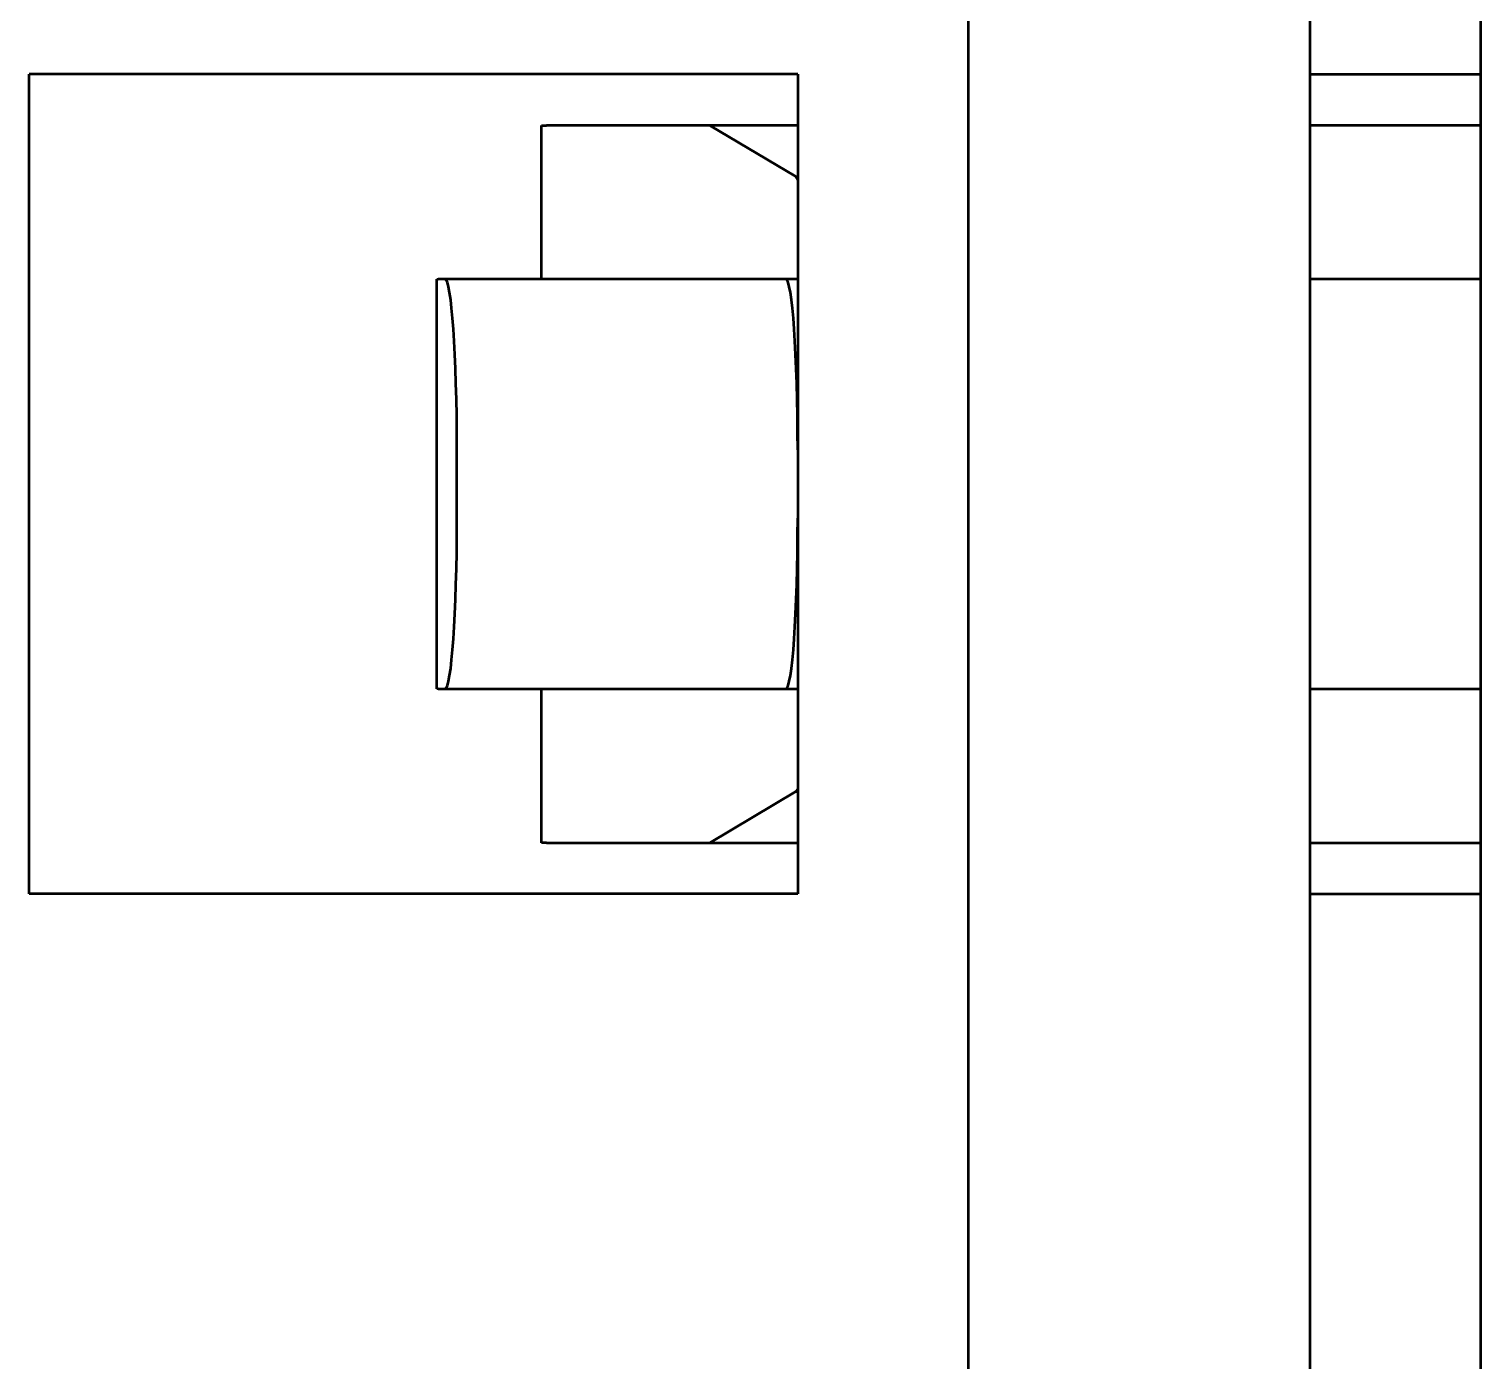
# Model space of a CAD drawing. Header units: millimetres. Extents: x 3100 to 5091, y 868 to 1900.
# Drawn here: x 3347.69 to 3348.54, y 1455.583 to 1456.363 of the extents above; entities that cross this region are included whole.
import ezdxf

# ---------------------------------------------------------------- set-up
doc = ezdxf.new("R2010")
doc.units = ezdxf.units.MM
doc.header["$LTSCALE"] = 1.8
doc.layers.add('외형선(ISO)', color=7, linetype='Continuous', lineweight=50)

msp = doc.modelspace()

# ---------------------------------------------------------------- linework, layer by layer
at = {"layer": '외형선(ISO)'}
for p, q in [((3348.24012, 1453.59645), (3348.24012, 1461.46953)), ((3348.44012, 1453.59645), (3348.44012, 1461.31946)), ((3348.54012, 1418.55458), (3348.54012, 1461.23833)), ((3348.14012, 1456.33645), (3347.69012, 1456.33645)), ((3347.69012, 1455.85645), (3347.69012, 1456.33645)), ((3348.14012, 1456.33645), (3348.14012, 1455.85645)), ((3348.44012, 1456.33645), (3348.54012, 1456.33645)), ((3347.99012, 1456.30645), (3347.9931, 1456.30645)), ((3347.99012, 1456.21645), (3347.99012, 1456.30645)), ((3348.0886, 1456.30645), (3347.9931, 1456.30645)), ((3348.0886, 1456.30645), (3348.13904, 1456.27645)), ((3348.14012, 1456.30645), (3348.0886, 1456.30645)), ((3348.53154, 1456.30645), (3348.44012, 1456.30645)), ((3348.54012, 1456.30645), (3348.53154, 1456.30645)), ((3348.13904, 1456.27645), (3348.14012, 1456.27463)), ((3348.13904, 1456.27645), (3348.14012, 1456.27645)), ((3347.92879, 1456.21645), (3347.92965, 1456.21645)), ((3347.92879, 1455.97645), (3347.92879, 1456.21645)), ((3347.93363, 1456.21645), (3347.92965, 1456.21645)), ((3348.13314, 1456.21645), (3347.93363, 1456.21645)), ((3348.14012, 1456.21645), (3348.13314, 1456.21645)), ((3348.54012, 1456.21645), (3348.44012, 1456.21645)), ((3347.9406, 1456.07645), (3347.9406, 1456.11645)), ((3347.92965, 1455.97645), (3347.92879, 1455.97645)), ((3347.92965, 1455.97645), (3347.93363, 1455.97645)), ((3347.93363, 1455.97645), (3348.13314, 1455.97645)), ((3347.99012, 1455.88645), (3347.99012, 1455.97645)), ((3348.13314, 1455.97645), (3348.14012, 1455.97645)), ((3348.44012, 1455.97645), (3348.54012, 1455.97645)), ((3348.13904, 1455.91645), (3348.0886, 1455.88645)), ((3348.14012, 1455.91827), (3348.13904, 1455.91645)), ((3348.13904, 1455.91645), (3348.14012, 1455.91645)), ((3347.99308, 1455.88645), (3347.99012, 1455.88645)), ((3347.99308, 1455.88645), (3348.0886, 1455.88645)), ((3348.0886, 1455.88645), (3348.14012, 1455.88645)), ((3348.44012, 1455.88645), (3348.53154, 1455.88645)), ((3348.53154, 1455.88645), (3348.54012, 1455.88645)), ((3348.14012, 1455.85645), (3347.69012, 1455.85645)), ((3348.44012, 1455.85645), (3348.54012, 1455.85645))]:
    msp.add_line(p, q, dxfattribs=at)
for centre, major_axis, start_param, end_param in [((3347.93363, 1456.11645), (0, 0.1), 4.712389, 6.283185), ((3348.13314, 1456.11645), (0, 0.1), 4.712389, 6.283185), ((3347.93363, 1456.07645), (0, -0.1), 0, 1.570796), ((3348.13314, 1456.07645), (0, -0.1), 0, 1.570796)]:
    msp.add_ellipse(centre, major_axis=major_axis, ratio=0.069756, start_param=start_param, end_param=end_param, dxfattribs=at)

doc.saveas('drawing.dxf')
